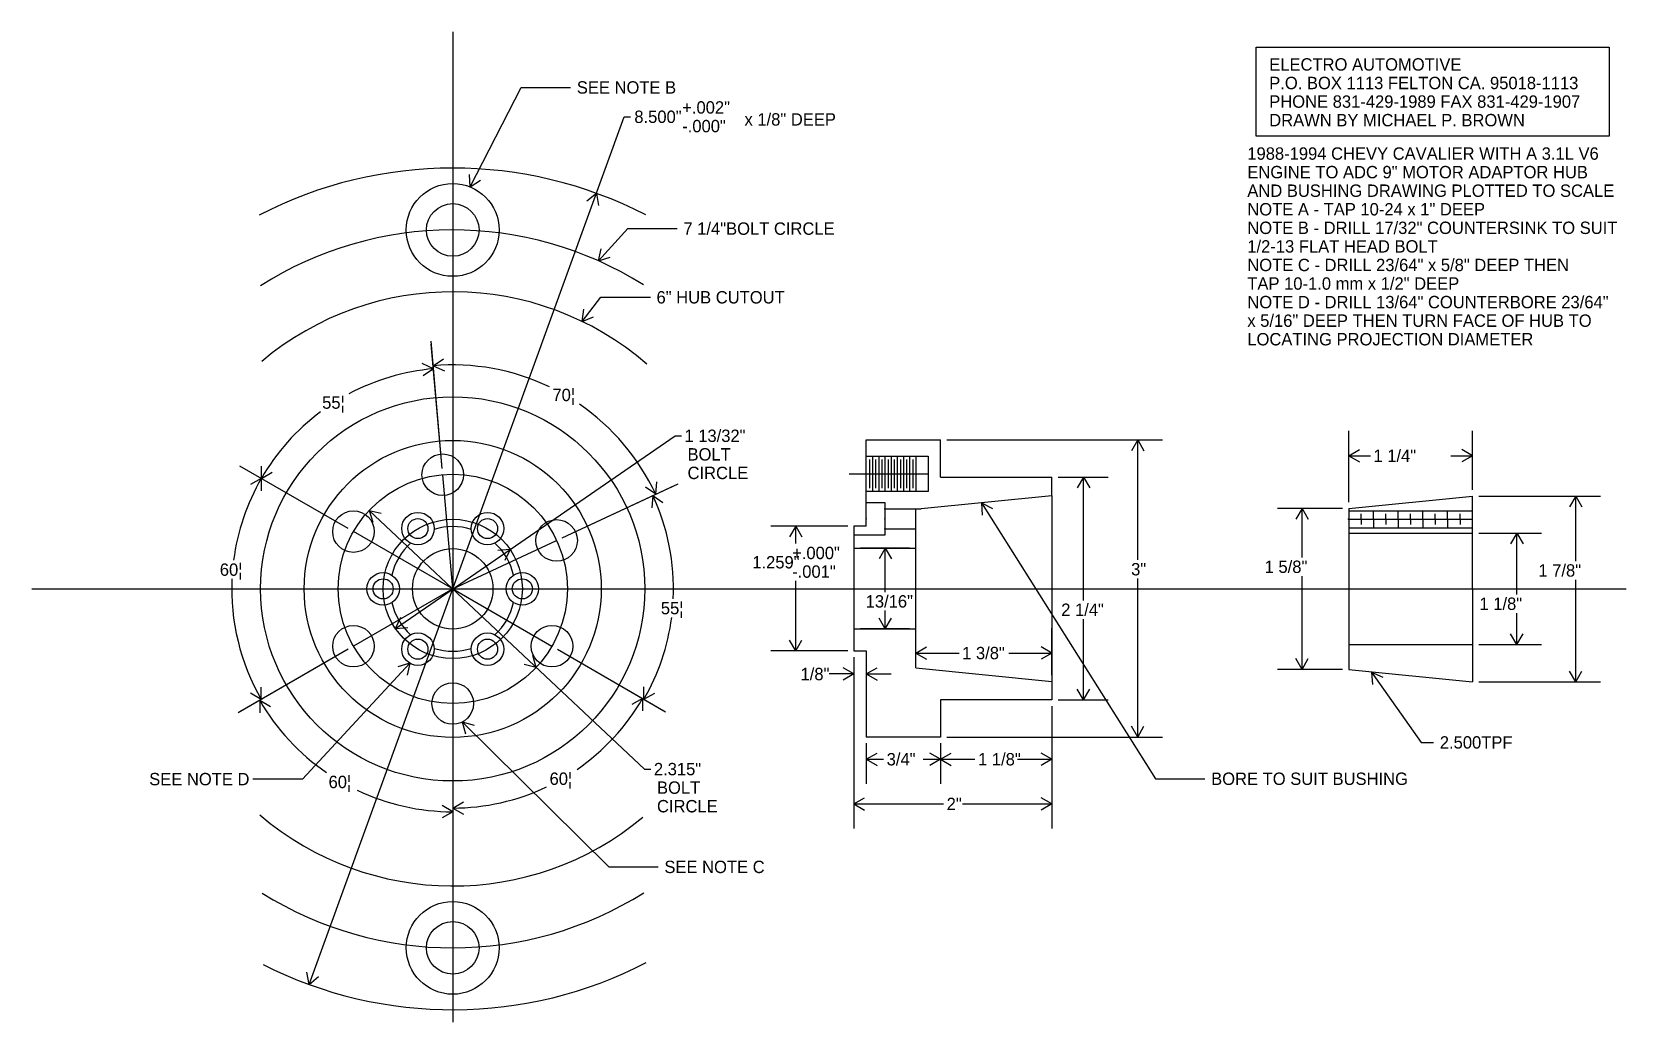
# Model space of a CAD drawing. Extents: x 1 to 17.1, y 2.2 to 12.2.
import ezdxf

# ---------------------------------------------------------------- set-up
doc = ezdxf.new("R2010")
doc.units = 0

msp = doc.modelspace()

# ---------------------------------------------------------------- linework, layer by layer
at = {"layer": 'BUSHING', "color": 7, "linetype": 'CONTINUOUS'}
for p, q in [((14.286327, 7.464471), (14.286327, 8.184246)), ((15.536327, 7.589471), (15.536327, 8.184246)), ((14.286327, 7.934246), (14.394581, 7.996746)), ((14.286327, 7.934246), (14.394581, 7.871746)), ((14.286327, 7.934246), (14.504641, 7.934246)), ((15.318013, 7.934246), (15.536327, 7.934246)), ((15.536327, 7.934246), (15.428074, 7.996746)), ((15.536327, 7.934246), (15.428074, 7.871746)), ((14.286327, 7.401971), (15.536327, 7.526971)), ((15.536327, 6.589471), (15.536327, 7.526971)), ((15.598827, 7.526971), (16.828941, 7.526971)), ((16.578941, 7.526971), (16.516441, 7.418718)), ((16.578941, 7.526971), (16.641441, 7.418718)), ((16.578941, 6.870402), (16.578941, 7.526971)), ((14.223827, 7.401971), (13.565229, 7.401971)), ((13.815229, 7.401971), (13.752729, 7.293718)), ((13.815229, 7.401971), (13.877729, 7.293718)), ((13.815229, 6.907873), (13.815229, 7.401971)), ((14.285187, 7.293499), (15.536327, 7.293499)), ((14.286327, 7.401971), (14.286327, 6.589471)), ((14.286327, 7.37853), (15.536327, 7.37853)), ((14.410187, 7.293499), (14.410187, 7.348199)), ((14.410187, 7.293499), (14.410187, 7.238799)), ((14.535187, 7.293499), (14.535187, 7.379886)), ((14.535187, 7.293499), (14.535187, 7.207112)), ((14.660187, 7.293499), (14.660187, 7.348199)), ((14.660187, 7.293499), (14.660187, 7.238799)), ((14.785187, 7.293499), (14.785187, 7.379886)), ((14.785187, 7.293499), (14.785187, 7.207112)), ((14.910187, 7.293499), (14.910187, 7.348199)), ((14.910187, 7.293499), (14.910187, 7.238799)), ((15.035187, 7.293499), (15.035187, 7.379886)), ((15.035187, 7.293499), (15.035187, 7.207112)), ((15.160187, 7.293499), (15.160187, 7.348199)), ((15.160187, 7.293499), (15.160187, 7.238799)), ((15.285187, 7.293499), (15.285187, 7.379886)), ((15.285187, 7.293499), (15.285187, 7.207112)), ((15.410187, 7.293499), (15.410187, 7.348199)), ((15.410187, 7.293499), (15.410187, 7.238799)), ((14.286327, 7.20663), (15.536327, 7.20663)), ((14.286327, 7.151962), (15.536327, 7.151962)), ((15.598827, 7.151962), (16.233883, 7.151962)), ((15.983883, 7.151962), (15.921383, 7.043709)), ((15.983883, 7.151962), (16.046383, 7.043709)), ((15.983883, 6.534208), (15.983883, 7.151962)), ((13.815229, 5.776971), (13.815229, 6.719324)), ((16.578941, 5.651971), (16.578941, 6.682086)), ((14.286327, 6.589471), (14.286327, 5.776971)), ((15.536327, 6.589471), (15.536327, 5.651971)), ((15.983883, 6.026979), (15.983883, 6.345892)), ((15.983883, 6.026979), (15.921383, 6.135233)), ((15.983883, 6.026979), (16.046383, 6.135233)), ((14.288834, 6.026979), (15.536327, 6.026979)), ((15.598827, 6.026979), (16.233883, 6.026979)), ((13.815229, 5.776971), (13.752729, 5.885224)), ((13.815229, 5.776971), (13.877729, 5.885224)), ((14.223827, 5.776971), (13.565229, 5.776971)), ((14.286327, 5.776971), (15.536327, 5.651971)), ((14.516075, 5.748984), (14.629637, 5.696747)), ((14.516075, 5.748984), (14.527618, 5.624518)), ((14.516075, 5.748984), (15.018568, 5.039242)), ((15.598827, 5.651971), (16.828941, 5.651971)), ((16.578941, 5.651971), (16.516441, 5.760224)), ((16.578941, 5.651971), (16.641441, 5.760224)), ((15.018568, 5.039242), (15.143568, 5.039242))]:
    msp.add_line(p, q, dxfattribs=at)
at = {"layer": 'BUSHING', "color": 7}
for p in [(14.285187, 7.293499), (14.410187, 7.293499), (14.535187, 7.293499), (14.535187, 7.293499), (14.660187, 7.293499), (14.660187, 7.293499), (14.785187, 7.293499), (14.785187, 7.293499), (14.785187, 7.293499), (14.910187, 7.293499), (15.035187, 7.293499), (15.035187, 7.293499), (15.160187, 7.293499), (15.285187, 7.293499), (15.285187, 7.293499), (15.410187, 7.293499), (15.411648, 7.29258), (15.411648, 7.29258), (15.411655, 7.29258), (15.411655, 7.29258), (14.286327, 6.589471), (14.286327, 6.589471), (14.286327, 6.589471)]:
    msp.add_point(p, dxfattribs=at)
at = {"layer": 'CNTRLINE', "color": 7, "linetype": 'CONTINUOUS'}
for p, q in [((5.237419, 12.214471), (5.237419, 2.214471)), ((5.237419, 6.589471), (5.136536, 7.742566)), ((5.237419, 6.589461), (4.234995, 7.168221)), ((5.237419, 6.589471), (6.28647, 7.078651)), ((0.987419, 6.589471), (17.08742, 6.589471)), ((5.237419, 6.589471), (4.234994, 6.010721)), ((5.237419, 6.589471), (6.239843, 6.010721))]:
    msp.add_line(p, q, dxfattribs=at)
at = {"layer": 'DIMEN', "color": 7, "linetype": 'CONTINUOUS'}
for p, q in [((13.350565, 12.060858), (16.917017, 12.060858)), ((13.350565, 11.160872), (13.350565, 12.060858)), ((16.917017, 12.060858), (16.917017, 11.160872)), ((5.412204, 10.649146), (5.928095, 11.653611)), ((5.928095, 11.653611), (6.428095, 11.653611)), ((3.785999, 2.594971), (6.970012, 11.357776)), ((6.970012, 11.357776), (7.032512, 11.357776)), ((16.917017, 11.160872), (13.350565, 11.160872)), ((5.412204, 10.649146), (5.406065, 10.773995)), ((5.412204, 10.649146), (5.517257, 10.716887)), ((6.688839, 10.583952), (6.593127, 10.503551)), ((6.688839, 10.583952), (6.710612, 10.460862)), ((6.710006, 9.901889), (7.004587, 10.227885)), ((7.004587, 10.227885), (7.504587, 10.227885)), ((6.710006, 9.901889), (6.736212, 10.024111)), ((6.710006, 9.901889), (6.828956, 9.940304)), ((6.544158, 9.289922), (6.733124, 9.534289)), ((6.733124, 9.534289), (7.233124, 9.534289)), ((6.544158, 9.289922), (6.560937, 9.413791)), ((6.544158, 9.289922), (6.659821, 9.337325)), ((5.131089, 7.804828), (5.018498, 9.09174)), ((5.131089, 7.804828), (5.021149, 9.061452)), ((5.042938, 8.812404), (4.92965, 8.865231)), ((5.040287, 8.842692), (5.142681, 8.914389)), ((5.042938, 8.812404), (4.940544, 8.740707)), ((5.040287, 8.842692), (5.153576, 8.789865)), ((4.658335, 6.190883), (7.4838, 8.135673)), ((7.4838, 8.135673), (7.5463, 8.135673)), ((10.226568, 8.093373), (12.405969, 8.093373)), ((12.155969, 8.093373), (12.093469, 7.98512)), ((12.155969, 8.093373), (12.218469, 7.98512)), ((12.155969, 6.882042), (12.155969, 8.093373)), ((4.180868, 7.199472), (3.087997, 7.830442)), ((4.180869, 7.199472), (3.088444, 7.830195)), ((3.304949, 7.705193), (3.30495, 7.830193)), ((3.304949, 7.705193), (3.413203, 7.767692)), ((3.304504, 7.705442), (3.19625, 7.642942)), ((3.304504, 7.705442), (3.304504, 7.580442)), ((6.343114, 7.105065), (7.513908, 7.651015)), ((6.343114, 7.105065), (7.485127, 7.637606)), ((7.287331, 7.545361), (7.184937, 7.617058)), ((7.287331, 7.545361), (7.298226, 7.669885)), ((11.351568, 7.718373), (11.857595, 7.718373)), ((11.607595, 7.718373), (11.545095, 7.61012)), ((11.607595, 7.718373), (11.670095, 7.61012)), ((11.607595, 6.472986), (11.607595, 7.718373)), ((7.258551, 7.531949), (7.247657, 7.407425)), ((7.258551, 7.531949), (7.360946, 7.460253)), ((10.578553, 7.459822), (10.689127, 7.401525)), ((10.578553, 7.459822), (10.583354, 7.334914)), ((10.578553, 7.459822), (12.334189, 4.672036)), ((4.393546, 7.381736), (4.515246, 7.353207)), ((4.393546, 7.381736), (4.429689, 7.262076)), ((4.393546, 7.381736), (7.175275, 4.770126)), ((9.226568, 7.222874), (8.451221, 7.222874)), ((8.701221, 7.222874), (8.638721, 7.114621)), ((8.701221, 7.222874), (8.763721, 7.114621)), ((8.701221, 7.046938), (8.701221, 7.222874)), ((5.816503, 6.988059), (5.691895, 6.978165)), ((5.816503, 6.988059), (5.762768, 6.875198)), ((9.851568, 6.999873), (9.356035, 6.999873)), ((9.606035, 6.999873), (9.543535, 6.89162)), ((9.606035, 6.999873), (9.668535, 6.89162)), ((9.606035, 6.557771), (9.606035, 6.999873)), ((8.701221, 5.963874), (8.701221, 6.67073)), ((12.155969, 5.093373), (12.155969, 6.694541)), ((4.658335, 6.190883), (4.712071, 6.303743)), ((9.606035, 6.186873), (9.543535, 6.295127)), ((9.606035, 6.186873), (9.606035, 6.369829)), ((9.606035, 6.186873), (9.668535, 6.295127)), ((11.607595, 5.468373), (11.607595, 6.285313)), ((4.658335, 6.190883), (4.782943, 6.200777)), ((9.851568, 6.186873), (9.356035, 6.186873)), ((9.914068, 5.855874), (9.914068, 6.19179)), ((11.289068, 5.718373), (11.289068, 6.19179)), ((4.180868, 5.979472), (3.07178, 5.339151)), ((4.180868, 5.979471), (3.087996, 5.348502)), ((6.29397, 5.979472), (7.38524, 5.349437)), ((6.29397, 5.979472), (7.3706, 5.357889)), ((9.226568, 5.963874), (8.451221, 5.963874)), ((8.701221, 5.963874), (8.638721, 6.072127)), ((8.701221, 5.963874), (8.763721, 6.072127)), ((9.914068, 5.94179), (10.022321, 6.00429)), ((11.289068, 5.94179), (11.180815, 6.00429)), ((4.803919, 5.838627), (3.71981, 4.668525)), ((4.803919, 5.838627), (4.684499, 5.801695)), ((4.803919, 5.838627), (4.776193, 5.716741)), ((6.081293, 5.797205), (5.959592, 5.825735)), ((6.081293, 5.797205), (6.04515, 5.916866)), ((9.289068, 5.901374), (9.289068, 5.480165)), ((9.289068, 5.901374), (9.289068, 4.168086)), ((9.414068, 5.901374), (9.414068, 5.480165)), ((9.914068, 5.94179), (10.022321, 5.87929)), ((9.914068, 5.94179), (10.350862, 5.94179)), ((10.852274, 5.94179), (11.289068, 5.94179)), ((11.289068, 5.94179), (11.180815, 5.87929)), ((9.289068, 5.730165), (9.039068, 5.730165)), ((9.289068, 5.730165), (9.180815, 5.792665)), ((9.289068, 5.730165), (9.180815, 5.667665)), ((9.414068, 5.730165), (9.522321, 5.792665)), ((9.414068, 5.730165), (9.522321, 5.667665)), ((9.414068, 5.730165), (9.664068, 5.730165)), ((3.304503, 5.473502), (3.196249, 5.536002)), ((3.304503, 5.473502), (3.304503, 5.598502)), ((7.154093, 5.482887), (7.045841, 5.420386)), ((7.154093, 5.482887), (7.154094, 5.357887)), ((7.168733, 5.474435), (7.168732, 5.599435)), ((7.168733, 5.474435), (7.276986, 5.536936)), ((11.607595, 5.468373), (11.545095, 5.576626)), ((11.607595, 5.468373), (11.670095, 5.576626)), ((3.288287, 5.464149), (3.288286, 5.339149)), ((3.288287, 5.464149), (3.39654, 5.401648)), ((5.237419, 5.369472), (5.237419, 4.088808)), ((5.237419, 5.369472), (5.237419, 4.126286)), ((11.289068, 5.405873), (11.289068, 4.619554)), ((11.289068, 5.405873), (11.289068, 4.168086)), ((11.351568, 5.468373), (11.857595, 5.468373)), ((5.334404, 5.245708), (5.455305, 5.213959)), ((5.334404, 5.245708), (5.367359, 5.125131)), ((5.334404, 5.245708), (6.812703, 3.782093)), ((12.155969, 5.093373), (12.093469, 5.201626)), ((12.155969, 5.093373), (12.218469, 5.201626)), ((9.414068, 5.030873), (9.414068, 4.619554)), ((10.164068, 5.030873), (10.164068, 4.619554)), ((10.164068, 5.030873), (10.164068, 4.619554)), ((10.226568, 5.093373), (12.405969, 5.093373)), ((9.414068, 4.869554), (9.522321, 4.932054)), ((9.414068, 4.869554), (9.522321, 4.807054)), ((9.414068, 4.869554), (9.588589, 4.869554)), ((9.989547, 4.869554), (10.164068, 4.869554)), ((10.164068, 4.869554), (10.055815, 4.932054)), ((10.164068, 4.869554), (10.055815, 4.807054)), ((10.164068, 4.869554), (10.272321, 4.932054)), ((10.164068, 4.869554), (10.272321, 4.807054)), ((10.164068, 4.869554), (10.511587, 4.869554)), ((10.941549, 4.869554), (11.289068, 4.869554)), ((11.289068, 4.869554), (11.180815, 4.932054)), ((11.289068, 4.869554), (11.180815, 4.807054)), ((7.175275, 4.770126), (7.237775, 4.770126)), ((12.334189, 4.672036), (12.834189, 4.672036)), ((3.71981, 4.668525), (3.21981, 4.668525)), ((5.237419, 4.338808), (5.129166, 4.401308)), ((5.237419, 4.376286), (5.345672, 4.438786)), ((5.237419, 4.376286), (5.345672, 4.313786)), ((9.289068, 4.418086), (9.397321, 4.480586)), ((9.289068, 4.418086), (9.397321, 4.355586)), ((9.289068, 4.418086), (10.193965, 4.418086)), ((10.384171, 4.418086), (11.289068, 4.418086)), ((11.289068, 4.418086), (11.180815, 4.480586)), ((11.289068, 4.418086), (11.180815, 4.355586)), ((5.237419, 4.338808), (5.129166, 4.276308)), ((6.812703, 3.782093), (7.312703, 3.782093)), ((3.785999, 2.594971), (3.764227, 2.71806)), ((3.785999, 2.594971), (3.881711, 2.675371))]:
    msp.add_line(p, q, dxfattribs=at)
for centre, radius, start, end in [((5.237419, 6.589461), 2.231434, 94.999971, 118.011417), ((5.237419, 6.589471), 2.261828, 64.44331, 95.000012), ((5.237419, 6.589461), 2.231434, 126.751039, 149.999561), ((5.237419, 6.589471), 2.261828, 25.000006, 55.535541), ((5.237419, 6.589471), 2.231939, 149.99997, 172.559119), ((5.237419, 6.589461), 2.23008, 357.438893, 385.000434), ((5.237419, 6.589471), 2.231939, 177.403949, 209.999978), ((5.237419, 6.589461), 2.23008, 330.000408, 352.58603), ((5.237419, 6.589461), 2.213176, 304.557014, 330.000408), ((5.237419, 6.589461), 2.250654, 209.999569, 235.514462), ((5.237419, 6.589461), 2.250654, 244.596065, 270), ((5.237419, 6.589461), 2.213176, 270, 295.327679)]:
    msp.add_arc(centre, radius, start, end, dxfattribs=at)
at = {"layer": 'HUB', "color": 7, "linetype": 'CONTINUOUS'}
for p, q in [((9.414068, 8.093373), (10.164068, 8.093373)), ((9.414068, 7.222874), (9.414068, 8.093373)), ((10.164068, 7.718373), (10.164068, 8.093373)), ((9.414068, 7.930373), (10.039068, 7.930373)), ((9.445068, 7.895937), (9.445068, 7.60581)), ((9.476568, 7.930373), (9.476568, 7.571373)), ((9.507818, 7.895937), (9.507818, 7.60581)), ((9.539068, 7.930373), (9.539068, 7.571373)), ((9.570568, 7.895937), (9.570568, 7.60581)), ((9.601568, 7.930373), (9.601568, 7.571373)), ((9.633318, 7.895937), (9.633318, 7.60581)), ((9.664068, 7.930373), (9.664068, 7.571373)), ((9.696068, 7.895937), (9.696068, 7.60581)), ((9.726568, 7.930373), (9.726568, 7.571373)), ((9.758818, 7.895937), (9.758818, 7.60581)), ((9.789068, 7.930373), (9.789068, 7.571373)), ((9.821568, 7.895937), (9.821568, 7.60581)), ((9.851568, 7.930373), (9.851568, 7.571373)), ((9.884317, 7.895937), (9.884317, 7.60581)), ((9.914068, 7.930373), (9.914068, 7.571373)), ((10.039068, 7.930373), (10.039068, 7.571373)), ((9.242325, 7.750874), (10.039068, 7.750874)), ((10.039068, 7.571373), (9.414068, 7.571373)), ((10.164068, 7.718373), (11.289068, 7.718373)), ((11.289068, 7.530873), (11.289068, 7.718373)), ((9.414068, 7.460374), (9.601568, 7.460374)), ((9.601568, 7.461396), (9.601568, 7.133396)), ((11.289068, 7.530873), (9.969791, 7.398946)), ((11.289068, 7.530873), (11.289068, 5.655873)), ((9.601568, 7.398946), (9.969791, 7.398946)), ((9.914068, 5.793374), (9.914068, 7.398946)), ((9.414068, 7.222874), (9.289068, 7.222874)), ((9.289068, 7.222874), (9.289068, 5.963874)), ((9.601568, 7.132374), (9.289068, 7.132374)), ((9.601568, 7.195846), (9.914068, 7.195846)), ((9.289068, 6.999873), (9.914068, 6.999873)), ((9.289068, 6.186873), (9.914068, 6.186873)), ((9.289068, 5.963874), (9.414068, 5.963874)), ((9.414068, 5.963874), (9.414068, 5.093373)), ((9.914068, 5.793374), (11.289068, 5.655873)), ((11.289068, 5.655873), (11.289068, 5.468373)), ((10.164068, 5.468373), (10.164068, 5.093373)), ((11.289068, 5.468373), (10.164068, 5.468373)), ((10.164068, 5.093373), (9.414068, 5.093373))]:
    msp.add_line(p, q, dxfattribs=at)
for centre, radius in [((5.237419, 6.589471), 1.5), ((5.136536, 7.742566), 0.210001), ((5.237419, 6.589471), 1.1575), ((4.234995, 7.168221), 0.21), ((5.237419, 6.589471), 0.703001), ((4.88592, 7.198288), 0.163999), ((4.88592, 7.198288), 0.101551), ((5.588919, 7.198287), 0.164), ((5.588919, 7.198287), 0.101552), ((6.28647, 7.078651), 0.21), ((5.237419, 6.589471), 0.4065), ((4.534418, 6.589472), 0.163998), ((4.534418, 6.589472), 0.101551), ((5.94042, 6.589471), 0.163998), ((5.94042, 6.589471), 0.101551), ((4.234994, 6.010721), 0.209999), ((4.88592, 5.980656), 0.164001), ((5.588919, 5.980655), 0.163999), ((6.239843, 6.010721), 0.21), ((4.88592, 5.980656), 0.101552), ((5.588919, 5.980655), 0.10155), ((5.237419, 5.431972), 0.21)]:
    msp.add_circle(centre, radius, dxfattribs=at)
for centre, radius, start, end in [((5.237419, 6.589463), 0.629508, 72.653006, 107.346994), ((5.237411, 6.589475), 0.629491, 132.652345, 167.3476), ((5.23742, 6.589471), 0.629498, 12.652499, 47.347305), ((5.237421, 6.589473), 0.629502, 192.652548, 227.347129), ((5.237425, 6.589468), 0.629492, 312.652488, 347.347728), ((5.237418, 6.589466), 0.629494, 252.652823, 287.347468)]:
    msp.add_arc(centre, radius, start, end, dxfattribs=at)
at = {"layer": 'HUB', "color": 7}
for p in [(9.414068, 7.296373), (9.601568, 7.398946), (9.601568, 7.297396), (9.601568, 7.195846)]:
    msp.add_point(p, dxfattribs=at)
at = {"layer": 'PLATE', "color": 7, "linetype": 'CONTINUOUS'}
for centre, radius in [((5.237419, 10.214471), 0.4685), ((5.237419, 10.214471), 0.2656), ((5.237419, 6.589471), 1.94), ((5.237419, 2.964471), 0.4685), ((5.237419, 2.964471), 0.2656)]:
    msp.add_circle(centre, radius, dxfattribs=at)
for centre, radius, start, end in [((5.237419, 6.589462), 4.250008, 62.710248, 117.36285), ((5.237418, 6.58947), 3.625001, 57.923699, 122.409016), ((5.23742, 6.589468), 3.000002, 49.189639, 130.025458), ((5.237419, 6.589471), 3, 229.512954, 309.802982), ((5.237419, 6.58947), 3.624999, 237.947997, 302.165976), ((5.237419, 6.589471), 4.249999, 243.222878, 297.367514)]:
    msp.add_arc(centre, radius, start, end, dxfattribs=at)
at = {"layer": 'PLATE', "color": 7}
for p in [(5.237419, 10.214471), (5.237419, 6.589471), (5.237419, 6.589471), (5.237419, 6.589471), (5.237419, 2.964471)]:
    msp.add_point(p, dxfattribs=at)

# ---------------------------------------------------------------- texts
at = {"layer": 'BUSHING', "color": 7}
for s, p in [('1 1/4"', (14.535891, 7.871673)), ('1 5/8"', (13.437081, 6.750574)), ('1 7/8"', (16.201493, 6.713336)), ('1 1/8"', (15.606435, 6.377142)), ('2.500TPF', (15.206068, 4.976742))]:
    msp.add_text(s, height=0.125, dxfattribs=at).set_placement(p)
at = {"layer": 'DIMEN', "color": 7}
for s, p in [('ELECTRO AUTOMOTIVE', (13.483312, 11.823363)), ('P.O. BOX 1113 FELTON CA. 95018-1113', (13.483312, 11.635861)), ('SEE NOTE B', (6.490595, 11.591111)), ('+.002"', (7.555168, 11.389026)), ('PHONE 831-429-1989 FAX 831-429-1907', (13.483312, 11.448362)), ('8.500"', (7.071415, 11.294727)), ('-.000"', (7.555168, 11.200428)), ('x 1/8" DEEP', (8.184048, 11.268281)), ('DRAWN BY MICHAEL P. BROWN', (13.483312, 11.260861)), ('1988-1994 CHEVY CAVALIER WITH A 3.1L V6', (13.261989, 10.923344)), ('ENGINE TO ADC 9" MOTOR ADAPTOR HUB', (13.261989, 10.735845)), ('AND BUSHING DRAWING PLOTTED TO SCALE', (13.261989, 10.548344)), ('NOTE A - TAP 10-24 x 1" DEEP', (13.261989, 10.360845)), ('NOTE B - DRILL 17/32" COUNTERSINK TO SUIT', (13.261989, 10.173345)), ('7 1/4"BOLT CIRCLE', (7.567087, 10.165385)), ('1/2-13 FLAT HEAD BOLT', (13.261989, 9.985845)), ('NOTE C - DRILL 23/64" x 5/8" DEEP THEN', (13.261989, 9.798345)), ('TAP 10-1.0 mm x 1/2" DEEP', (13.261989, 9.610844)), ('6" HUB CUTOUT', (7.295624, 9.471789)), ('NOTE D - DRILL 13/64" COUNTERBORE 23/64"', (13.261989, 9.423345)), ('x 5/16" DEEP THEN TURN FACE OF HUB TO', (13.261989, 9.235845)), ('LOCATING PROJECTION DIAMETER', (13.261989, 9.048345)), ('55¦', (3.918775, 8.408632)), ('70¦', (6.244431, 8.485547)), ('1 13/32"', (7.577549, 8.073086)), ('BOLT', (7.608799, 7.885673)), ('CIRCLE', (7.608799, 7.698173)), ('+.000"', (8.665164, 6.890084)), ('60¦', (2.88546, 6.721814)), ('1.259"', (8.262626, 6.796028)), ('-.001"', (8.665164, 6.701971)), ('3"', (12.0887, 6.725791)), ('55¦', (7.339367, 6.332948)), ('13/16"', (9.407694, 6.401079)), ('2 1/4"', (11.382407, 6.316563)), ('1 3/8"', (10.382113, 5.878882)), ('1/8"', (8.750197, 5.667257)), ('2.315"', (7.269025, 4.70732)), ('3/4"', (9.619839, 4.806981)), ('1 1/8"', (10.542837, 4.806646)), ('SEE NOTE D', (2.172056, 4.606025)), ('60¦', (3.983525, 4.577617)), ('60¦', (6.215454, 4.610074)), ('BORE TO SUIT BUSHING', (12.896689, 4.609536)), ('BOLT', (7.300275, 4.520126)), ('CIRCLE', (7.300275, 4.332626)), ('2"', (10.225215, 4.355499)), ('SEE NOTE C', (7.375203, 3.719593))]:
    msp.add_text(s, height=0.125, dxfattribs=at).set_placement(p)

doc.saveas('drawing.dxf')
